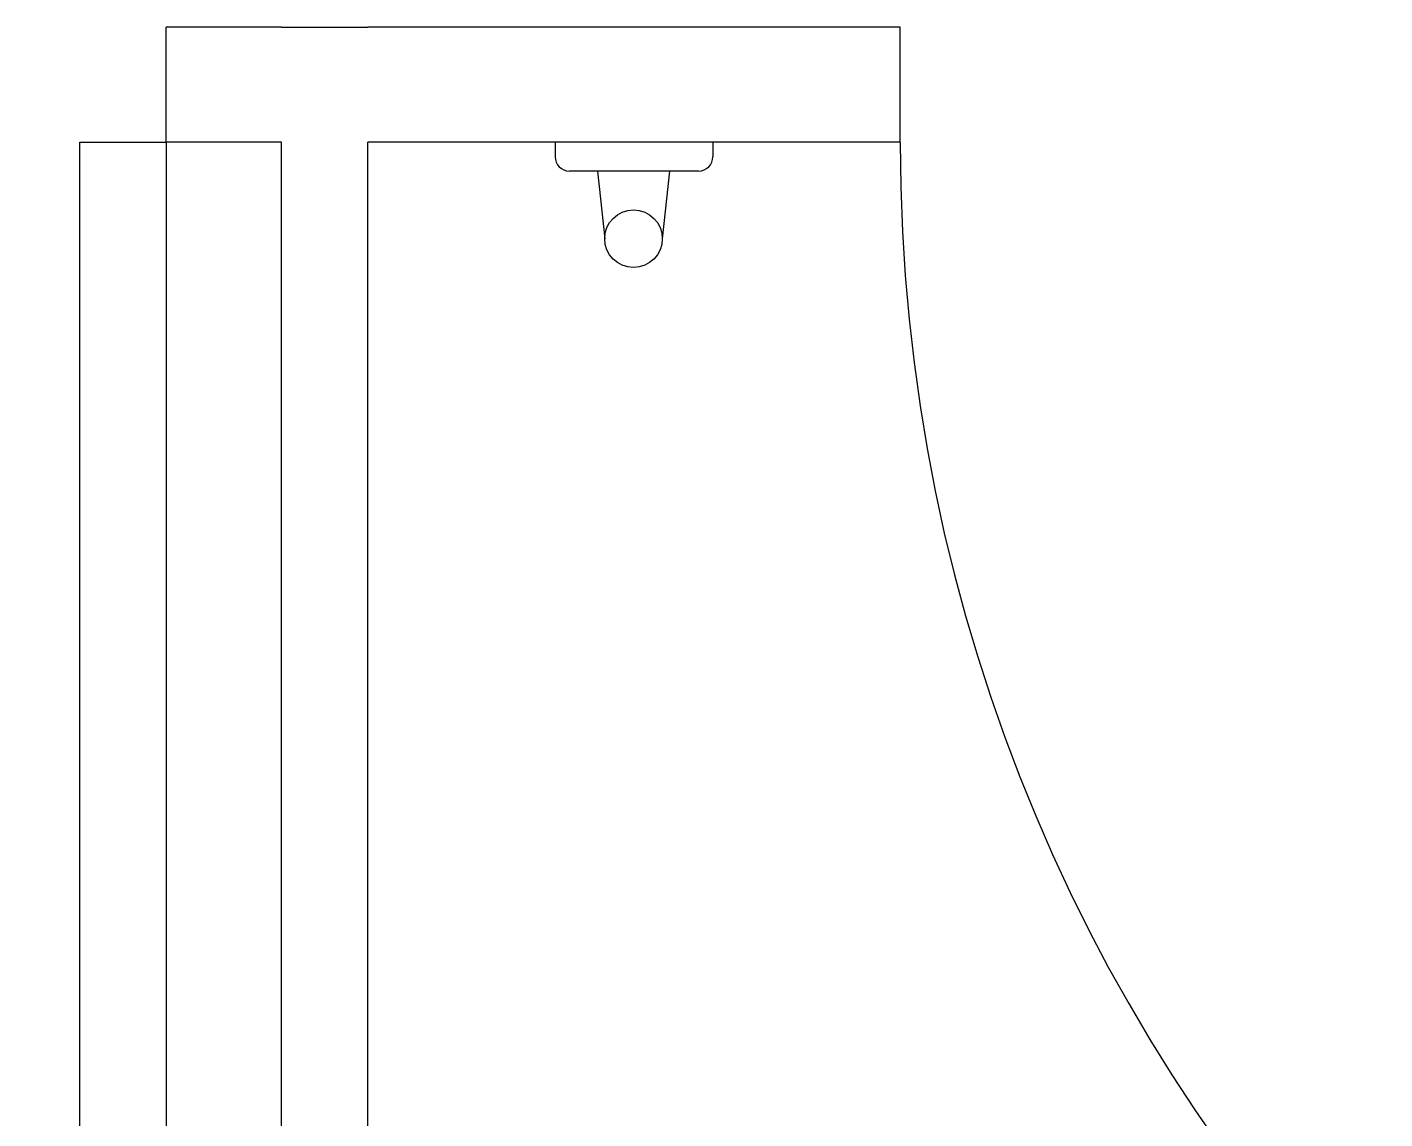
# Model space of a CAD drawing. Header units: millimetres. Extents: x 732 to 1037, y 127 to 299.
# Drawn here: x 735.9143 to 736.3859, y 279.644 to 280.0231 of the extents above; entities that cross this region are included whole.
import ezdxf

# ---------------------------------------------------------------- set-up
doc = ezdxf.new("R2010")
doc.units = ezdxf.units.MM
doc.layers.add('I-ARQ', color=8, linetype='Continuous')

msp = doc.modelspace()

# ---------------------------------------------------------------- linework, layer by layer
at = {"layer": 'I-ARQ'}
for p, q in [((736.00258, 280.02314), (735.96258, 280.02314)), ((735.96258, 279.98314), (735.96258, 280.02314)), ((736.00258, 280.02314), (736.03258, 280.02314)), ((736.21758, 280.02314), (736.03258, 280.02314)), ((736.21758, 279.98314), (736.21758, 280.02314)), ((735.93258, 279.38128), (735.93258, 279.98314)), ((735.93258, 279.98314), (735.96258, 279.98314)), ((736.00258, 279.98314), (735.96258, 279.98314)), ((735.96258, 279.98314), (735.96258, 279.38128)), ((736.00258, 278.62314), (736.00258, 279.98314)), ((736.03258, 278.62314), (736.03258, 279.98314)), ((736.21758, 279.98314), (736.03258, 279.98314)), ((736.09767, 279.98314), (736.09767, 279.97814)), ((736.1525, 279.98314), (736.09767, 279.98314)), ((736.1525, 279.98314), (736.1525, 279.97814)), ((736.1475, 279.97314), (736.10267, 279.97314)), ((736.11238, 279.97314), (736.11491, 279.94967)), ((736.13744, 279.97314), (736.13491, 279.94967))]:
    msp.add_line(p, q, dxfattribs=at)
msp.add_circle((736.12491, 279.94967), 0.01, dxfattribs=at)
for centre, radius, start, end in [((735.96417, 279.98286), 0.60159, 179.97416, 269.84895), ((736.81917, 279.98286), 0.60159, 179.97416, 269.84895), ((736.10267, 279.97814), 0.005, 180, 270), ((736.1475, 279.97814), 0.005, 270, 0)]:
    msp.add_arc(centre, radius, start, end, dxfattribs=at)

doc.saveas('drawing.dxf')
